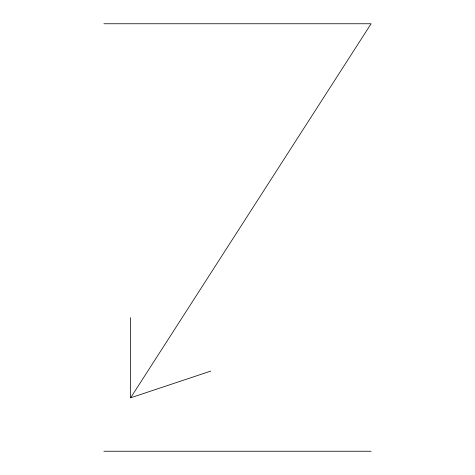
<?xml version="1.0" encoding="UTF-8"?>
<svg xmlns="http://www.w3.org/2000/svg" width="475" height="475" viewBox="0 0 475 475"><rect width="100%" height="100%" fill="white"/><g stroke="black" fill="none" stroke-linecap="round" stroke-linejoin="round"><path stroke-width="0.71" d="M210.781 371.094L130.625 397.812L371.094 23.75L103.906 23.75M103.906 451.25L371.094 451.25M130.625 317.656L130.625 397.812"/></g></svg>
